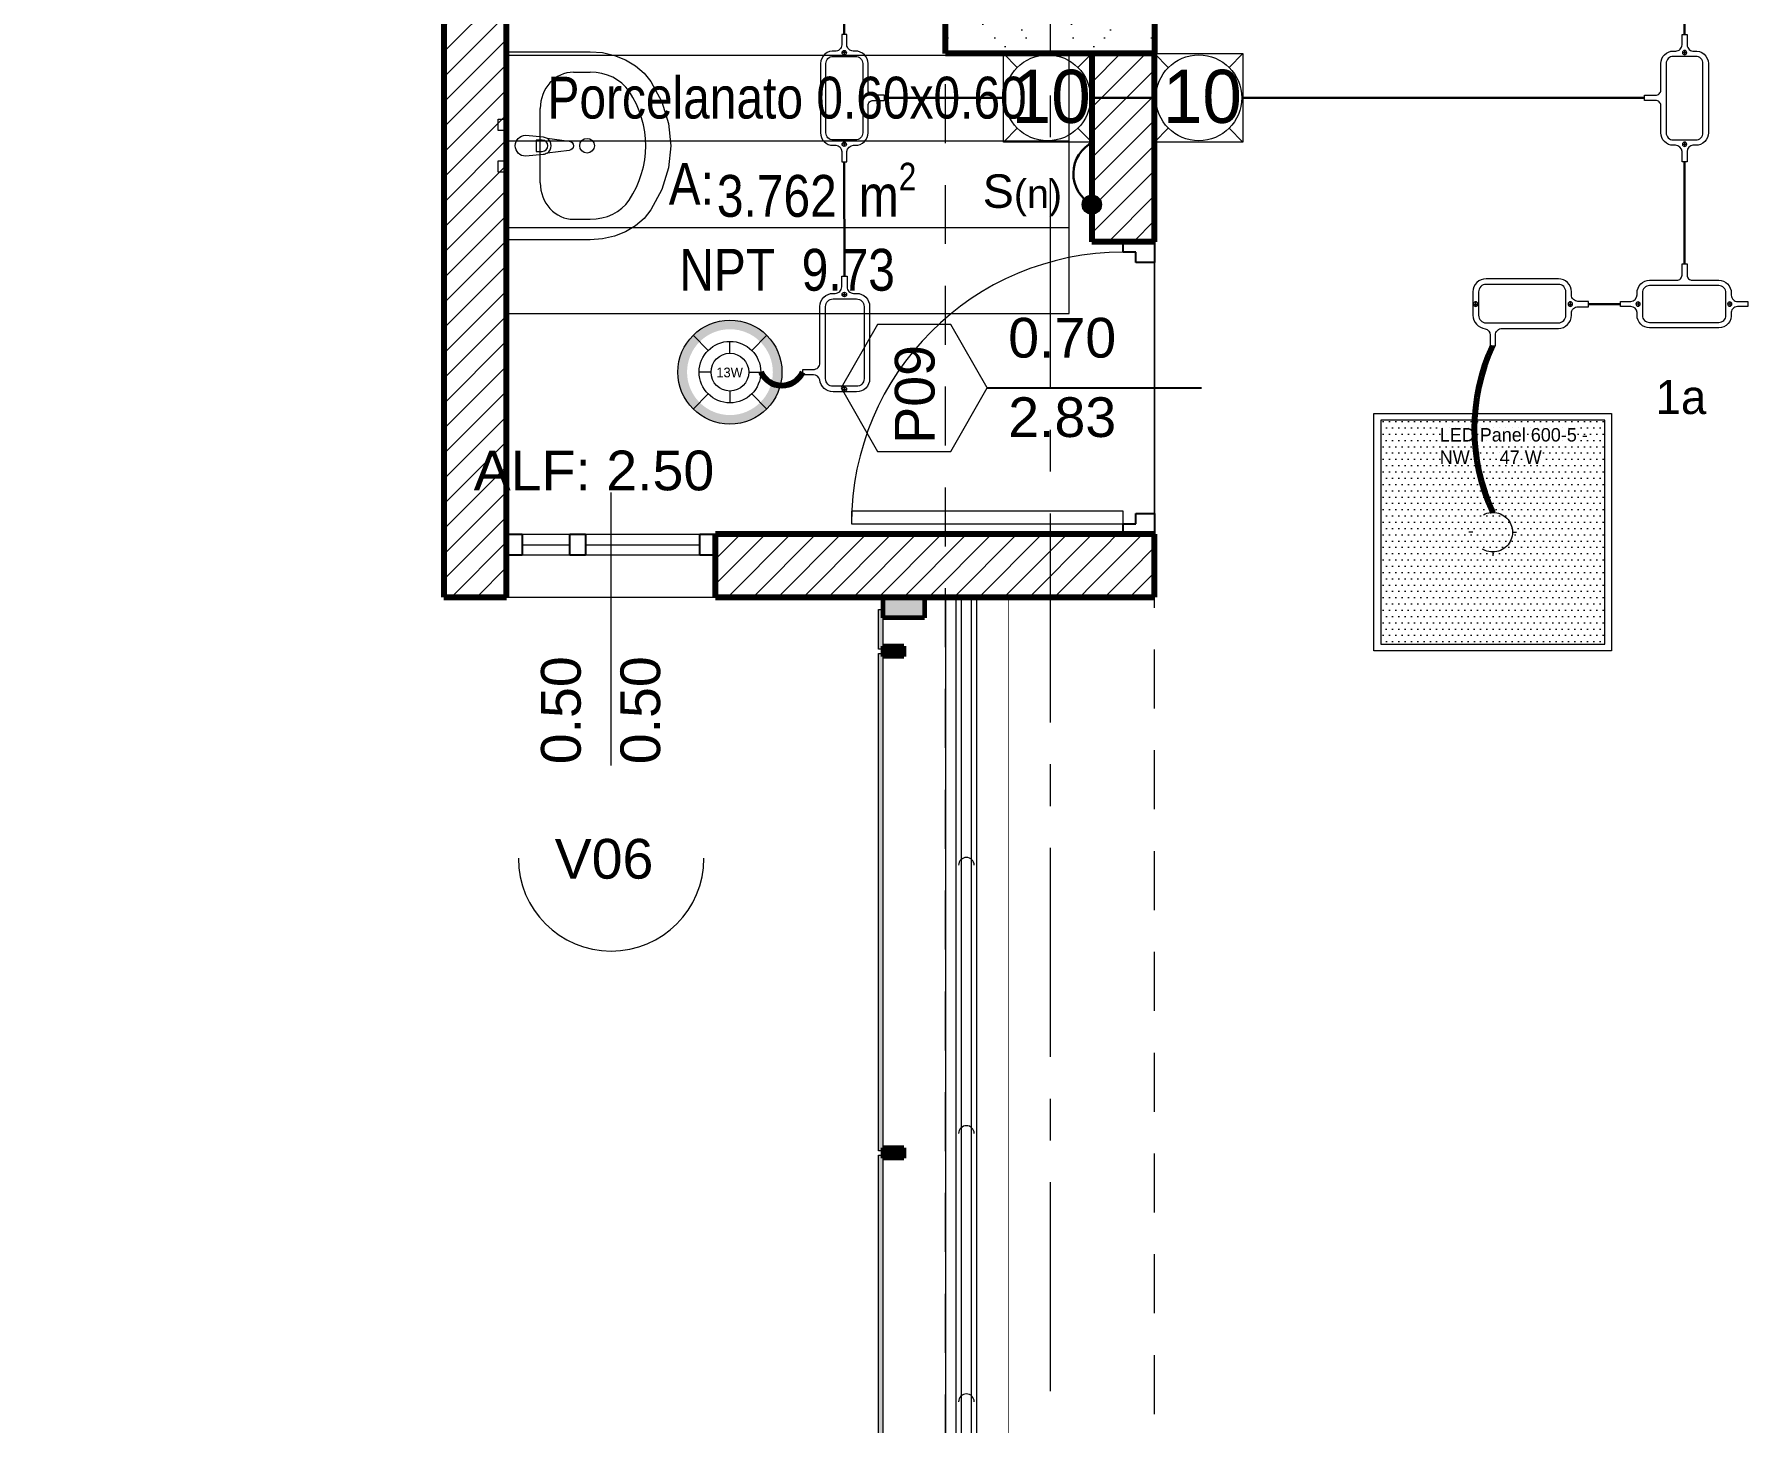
# Model space of a CAD drawing. Header units: inches. Extents: x -38 to 5698, y -33 to 92.
# Drawn here: x 191.89 to 195.989, y 35.725 to 39.046 of the extents above; entities that cross this region are included whole.
import ezdxf
from ezdxf.lldxf.tags import DXFTag

# ---------------------------------------------------------------- set-up
doc = ezdxf.new("R2010")
doc.units = ezdxf.units.IN
doc.header["$MEASUREMENT"] = 0
doc.set_wipeout_variables(frame=1)
for name, pattern in [('CONTINUA', [0]), ('DASHED', [0.75, 0.5, -0.25]), ('Hidden Line', [0.195611, 0.141111, -0.0545]), ('HIDDEN2', [0.1875, 0.125, -0.0625]), ('Punto & Raya', [0.65, 0.5, -0.075, 0, -0.075]), ('Rayas', [0.282222, 0.141111, -0.141111]), ('Wipeout_Contour', [1, 0, -1])]:
    doc.linetypes.add(name, pattern=pattern)
for name, color, linetype, lineweight in [('00 IE CKTO TOMAS', 111, 'Rayas', 18), ('00_IE_Luminarias', 6, 'Continuous', 30), ('01 IE LUM LED AD DN570C', 1, 'Continuous', 13), ('ALUMBRADO_CONDUIT', 30, 'CONDUIT1', 30), ('ALUMBRADO_PVC', 6, 'PVC1', 30), ('Bancas', 1, 'Continuous', 13), ('Cable Alumbrado', 150, 'Continuous', 30), ('CABLEADO EXT.', 3, 'PVCSUBT', 30), ('Luminarias', 5, 'Continuous', 20), ('Simb_Alumbrado', 140, 'CONTINUA', 30)]:
    doc.layers.add(name, color=color, linetype=linetype, lineweight=lineweight)
for name, color, linetype in [('02 _ ARQ _ ALB _ Ejes Generales', 7, 'Continuous'), ('02 _ ARQ _ ZON _ Espacio.3D', 7, 'Continuous'), ('08 _ STR _ EXT _ 06 Columnas', 7, 'Continuous'), ('08 _ STR _ EXT _ 07 Losa Aligerada', 7, 'Continuous'), ('08 _ STR _ EXT _ 09 Vigas', 7, 'Continuous'), ('Acabado - Muros', 7, 'Continuous'), ('Estructura - 04 MURO', 7, 'Continuous'), ('Interior - Escaleras & Barandillas', 7, 'Continuous'), ('Interior - Sanitarios', 7, 'Continuous')]:
    doc.layers.add(name, color=color, linetype=linetype)
doc.styles.add('Annotative', font='arial.ttf')
doc.styles.add('Estilo_Generado_4', font='swisse.ttf')
doc.styles.add('Estilo_Generado_9', font='ARIALN.TTF')
doc.styles.add('{18b73a54-fa43-428c-adcb-c1c7bbdf2c84}', font='Simplex.shx')
tags = doc.linetypes.add('CONDUIT', pattern='A,1.5,-0.210535,["con",{18b73a54-fa43-428c-adcb-c1c7bbdf2c84},S=0.2,R=0,X=0,Y=-0.065594],-0.702384', length=2.412919).pattern_tags.tags
tags[6] = DXFTag(74, 10)
tags = doc.linetypes.add('CONDUIT1', pattern='A,1,-0.19772,["con",{18b73a54-fa43-428c-adcb-c1c7bbdf2c84},S=0.2,R=0,X=0,Y=-0.065594],-0.593642', length=1.791362).pattern_tags.tags
tags[6] = DXFTag(74, 10)
tags = doc.linetypes.add('PVC1', pattern='A,1,-0.19772,["PVC",{18b73a54-fa43-428c-adcb-c1c7bbdf2c84},S=0.13,R=0,X=0,Y=-0.061851],-0.507647', length=1.705367).pattern_tags.tags
tags[6] = DXFTag(74, 10)
tags = doc.linetypes.add('PVCSUBT', pattern='A,0.6,-0.3,0.6,-0.075691,["PVC",Standard,S=0.2,R=0,X=0,Y=-0.093724],-0.621005', length=2.196696).pattern_tags.tags
tags[10] = DXFTag(74, 10)
pattern_1 = [(45, (185.000023, 3e-09), (-0.03005204, 0.03005204), [])]

# ---------------------------------------------------------------- blocks, each defined once
blk = doc.blocks.new('LUM DN570C')
at = {"layer": '01 IE LUM LED AD DN570C'}
h = blk.add_hatch(color=256, dxfattribs=at)
edge = h.paths.add_edge_path()
edge.add_arc((0, 0), 0.1344, 0, 360)
edge = h.paths.add_edge_path(flags=17)
edge.add_arc((0, 0), 0.1108, 0, 360)
for p, q in [((-0.0561, 0.0563), (-0.0949, 0.0952)), ((0.0561, 0.0563), (0.0949, 0.0952)), ((-0.0561, -0.0563), (-0.0949, -0.0952)), ((0.0561, -0.0563), (0.0949, -0.0952))]:
    blk.add_line(p, q, dxfattribs=at)
at = {"layer": '01 IE LUM LED AD DN570C', "ltscale": 0.4}
for p, q in [((0, 0.0487), (0, 0.0795)), ((-0.0487, 0), (-0.0795, 0)), ((0.0487, 0), (0.0795, 0)), ((0, -0.0487), (0, -0.0795))]:
    blk.add_line(p, q, dxfattribs=at)
at = {"layer": '01 IE LUM LED AD DN570C'}
for radius in [0.1344, 0.0795]:
    blk.add_circle((0, 0), radius, dxfattribs=at)
at = {"layer": '01 IE LUM LED AD DN570C', "ltscale": 0.4}
blk.add_circle((0, 0), 0.0487, dxfattribs=at)
at = {"color": 1, "linetype": 'ByBlock', "lineweight": 80, "insert": (-0.0353, 0.0117), "char_height": 0.025, "width": 0.622217, "attachment_point": 1}
blk.add_mtext('13W ', dxfattribs=at)
blk = doc.blocks.new('*U270')
at = {"layer": 'Luminarias', "linetype": 'DASHED', "lineweight": 0, "ltscale": 0.05}
blk.add_lwpolyline([(0, -0.0045), (0, 0.0045)], dxfattribs=at)
blk = doc.blocks.new('*U271')
at = {"color": 0, "linetype": 'ByBlock', "lineweight": -2, "transparency": 16777216}
blk.add_blockref('*U270', (0, 0.05), dxfattribs=at)
for p, rotation in [((-0.05, 0), 90), ((0.05, 0), 269.9999999999999), ((0, -0.05), 180)]:
    blk.add_blockref('*U270', p, dxfattribs=dict(at, rotation=rotation))
blk = doc.blocks.new('PANEL LED 50W')
at = {"layer": 'Luminarias'}
h = blk.add_hatch(dxfattribs=at)
h.set_pattern_fill('DOTS', color=4, scale=0.009097)
h.set_pattern_definition([(0, (0, -2e-14), (0.0072206, 0.01444116), [0, -0.01444116])])
h.paths.add_polyline_path([(-0.2574, -0.2574), (0.2574, -0.2574), (0.2574, 0.2574), (-0.2574, 0.2574)])
h.paths.add_polyline_path([(-0.1296, 0.0974), (0.1849, 0.0974), (0.1849, 0.2469), (-0.1296, 0.2469)], flags=24)
at = {"layer": 'Luminarias', "color": 4, "lineweight": 0}
for points in [[(-0.2729, 0.2729), (0.2729, 0.2729), (0.2729, -0.2729), (-0.2729, -0.2729)], [(-0.2574, -0.2574), (0.2574, -0.2574), (0.2574, 0.2574), (-0.2574, 0.2574)]]:
    blk.add_lwpolyline(points, close=True, dxfattribs=at)
at = {"layer": 'Luminarias', "color": 4, "linetype": 'DASHED', "lineweight": 0, "ltscale": 0.01}
blk.add_circle((0, 0), 0.0455, dxfattribs=at)
at = {"color": 4}
blk.add_blockref('*U271', (0, 0), dxfattribs=at)
at = {"layer": 'Luminarias', "color": 4, "insert": (-0.1218, 0.2392), "char_height": 0.030929, "width": 0.382855, "attachment_point": 1}
blk.add_mtext('{\\Ftxt|c0;LED Panel 600-5 - NW      47 W}', dxfattribs=at)
blk = doc.blocks.new('lumin 47')
at = {"layer": 'ALUMBRADO_CONDUIT', "xscale": 1.041283452965173, "yscale": 1.041283452965173, "zscale": 1.041283452965173}
blk.add_blockref('PANEL LED 50W', (-76.251, 24.2433), dxfattribs=at)
blk = doc.blocks.new('CAJA OVAL TIPO L')
at = {"layer": 'Simb_Alumbrado', "lineweight": 13}
blk.add_lwpolyline([(-0.0491, -0.079), (-0.0491, -0.0343, -0.380413), (-0.0258, -0.0088), (-0.0258, -0.0088, 0.341426), (-0.0164, 0.0033), (-0.0164, 0.0236), (-0.0063, 0.0236), (-0.0063, 0.0033, 0.414214), (0.0063, -0.0092), (0.1138, -0.0092, -0.414214), (0.1388, -0.0343), (0.1388, -0.0382, 0.414214), (0.1513, -0.0508), (0.1716, -0.0508), (0.1716, -0.0609), (0.1513, -0.0609, 0.414214), (0.1388, -0.0734), (0.1388, -0.079, -0.414214), (0.1138, -0.104), (-0.0241, -0.104, -0.414214), (-0.0491, -0.079, 0.414214)], format="xyb", dxfattribs=at)
blk.add_lwpolyline([(-0.0241, -0.0199), (0.1138, -0.0199, -0.414214), (0.1282, -0.0343), (0.1282, -0.079, -0.414214), (0.1138, -0.0934), (-0.0241, -0.0934, -0.414214), (-0.0384, -0.079), (-0.0384, -0.0343, -0.414214)], format="xyb", close=True, dxfattribs=at)
for points in [[(-0.0483, -0.0558), (-0.0395, -0.0558)], [(-0.0439, -0.0514), (-0.0439, -0.0602)], [(0.1323, -0.0558), (0.1411, -0.0558)], [(0.1367, -0.0514), (0.1367, -0.0602)]]:
    blk.add_lwpolyline(points, dxfattribs=at)
for centre in [(-0.0439, -0.0558), (0.1367, -0.0558)]:
    blk.add_circle(centre, 0.00438, dxfattribs=at)
blk = doc.blocks.new('ii3t')
at = {"layer": 'Simb_Alumbrado', "lineweight": 5}
h = blk.add_hatch(color=3, dxfattribs=at)
edge = h.paths.add_edge_path()
edge.add_arc((0, 0), 0.0164, 0, 360)
blk.add_circle((0, 0), 0.0164, dxfattribs=at)
blk = doc.blocks.new('100x100x80 adosado')
at = {"layer": 'Simb_Alumbrado', "lineweight": 13}
blk.add_lwpolyline([(-0.0768, 0.0788), (0.0194, 0.0788), (0.0194, -0.0174), (-0.0768, -0.0174)], close=True, dxfattribs=at)
at = {"layer": 'Simb_Alumbrado', "lineweight": 9}
for points in [[(-0.0768, 0.0788), (-0.0618, 0.0638)], [(0.0043, 0.0638), (0.0194, 0.0788)], [(-0.0768, -0.0174), (-0.0618, -0.0023)], [(0.0043, -0.0023), (0.0194, -0.0174)]]:
    blk.add_lwpolyline(points, dxfattribs=at)
blk.add_circle((-0.0287, 0.0307), 0.0467, dxfattribs=at)
at = {"layer": 'Simb_Alumbrado', "lineweight": 9, "insert": (-0.0677, 0.0612), "char_height": 0.05773, "attachment_point": 1}
blk.add_mtext_dynamic_manual_height_columns('10', width=0.119989, gutter_width=12.5, heights=[0], dxfattribs=at)
blk = doc.blocks.new('oval t')
at = {"layer": 'Simb_Alumbrado', "lineweight": 13}
blk.add_lwpolyline([(0.0141, 0.0102, -0.414214), (0.0041, 0.0202), (0.0041, 0.0416), (-0.0056, 0.0416), (-0.0056, 0.0202, -0.414214), (-0.0156, 0.0102), (-0.0659, 0.0102, 0.414214), (-0.0899, -0.0138), (-0.0899, -0.0183, -0.414214), (-0.1019, -0.0303), (-0.1213, -0.0303), (-0.1213, -0.04), (-0.1016, -0.04, -0.451917), (-0.0897, -0.0535, 0.451917), (-0.0659, -0.0805), (0.0659, -0.0805, 0.414214), (0.0899, -0.0566), (0.0899, -0.0512, -0.398753), (0.1019, -0.0401), (0.1213, -0.0401), (0.1213, -0.0304), (0.1019, -0.0304, -0.368669), (0.0899, -0.0176), (0.0899, -0.0138, 0.414214), (0.0659, 0.0102), (0.0141, 0.0102)], format="xyb", dxfattribs=at)
blk.add_lwpolyline([(-0.0659, 0), (0.0659, 0, -0.414214), (0.0797, -0.0138), (0.0797, -0.0566, -0.414214), (0.0659, -0.0703), (-0.0659, -0.0703, -0.414214), (-0.0797, -0.0566), (-0.0797, -0.0138, -0.414214)], format="xyb", close=True, dxfattribs=at)
for points in [[(-0.0869, -0.031), (-0.0869, -0.0394)], [(0.0879, -0.031), (0.0879, -0.0394)], [(-0.0911, -0.0352), (-0.0828, -0.0352)], [(0.0837, -0.0352), (0.0921, -0.0352)]]:
    blk.add_lwpolyline(points, dxfattribs=at)
for centre in [(-0.0869, -0.0352), (0.0879, -0.0352)]:
    blk.add_circle(centre, 0.00419, dxfattribs=at)

msp = doc.modelspace()

# ---------------------------------------------------------------- hatches: boundary and pattern name
at = {"layer": 'Acabado - Muros', "linetype": 'Continuous', "lineweight": 0}
for points in [[(194.02, 37.65), (194.02, 37.7), (193.92, 37.7), (193.92, 37.65)], [(193.97, 37.5825), (193.92, 37.5825), (193.92, 37.5575), (193.97, 37.5575)], [(193.97, 36.3825), (193.92, 36.3825), (193.92, 36.3575), (193.97, 36.3575)]]:
    msp.add_hatch(color=254, dxfattribs=at).paths.add_polyline_path(points)
at = {"layer": 'Acabado - Muros', "linetype": 'Continuous', "lineweight": 9}
for points in [[(193.91, 37.67), (193.91, 37.575), (193.92, 37.575), (193.92, 37.67)], [(193.91, 37.565), (193.91, 36.375), (193.92, 36.375), (193.92, 37.565)], [(193.91, 36.365), (193.91, 35.175), (193.92, 35.175), (193.92, 36.365)]]:
    msp.add_hatch(color=250, dxfattribs=at).paths.add_polyline_path(points)

# ---------------------------------------------------------------- linework, layer by layer
at = {"layer": '02 _ ARQ _ ZON _ Espacio.3D', "color": 252, "linetype": 'Continuous', "lineweight": 13}
for p, q in [((193.0159, 38.996), (193.0159, 38.3783)), ((193.0159, 38.996), (194.3662, 38.996)), ((194.3662, 38.3783), (194.3662, 38.996)), ((194.3662, 38.7901), (193.0159, 38.7901)), ((193.0159, 38.5842), (194.3662, 38.5842)), ((193.0159, 38.3783), (194.3662, 38.3783))]:
    msp.add_line(p, q, dxfattribs=at)
at = {"layer": '02 _ ARQ _ ZON _ Espacio.3D', "color": 9, "linetype": 'Continuous', "lineweight": 5, "flags": 128}
msp.add_lwpolyline([(194.57, 37.85), (194.57, 38.55), (194.42, 38.55), (194.42, 39), (194.07, 39), (194.07, 40.95), (193.02, 40.95), (193.02, 37.85)], close=True, dxfattribs=at)
at = {"layer": '02 _ ARQ _ ZON _ Espacio.3D', "color": 254, "linetype": 'Continuous', "lineweight": 0, "flags": 128}
msp.add_lwpolyline([(201.07, 31.0002), (205.02, 31), (205.02, 39), (201.0699, 39), (201.0698, 39.7505), (196.27, 39.7505), (196.2701, 39.4), (194.57, 39.4), (194.57, 37.7), (194.22, 37.7), (194.22, 33.75), (193.32, 33.75), (193.32, 29.75), (194.07, 29.75), (194.07, 30.7), (194.57, 30.7), (194.57, 30.2), (195.07, 30.2), (195.07, 29.75), (201.07, 29.75)], close=True, dxfattribs=at)
at = {"layer": '08 _ STR _ EXT _ 07 Losa Aligerada', "color": 254, "linetype": 'Rayas', "lineweight": 18, "flags": 128}
msp.add_lwpolyline([(193.22, 11.97, 1.049431), (198.7936, 6.3), (209.6002, 6.3), (209.6002, 6.2005), (214.7981, 6.2005), (214.7981, 7.2), (222.07, 7.2), (222.07, 5.6637), (223.2699, 5.6637), (223.2699, 4.2), (228.3699, 4.2), (228.3699, 5.6637), (229.57, 5.6637), (229.57, 7.2), (236.57, 7.2), (236.57, 14.9999), (236.57, 15.1499), (236.5699, 15.1499), (236.5699, 15.7999), (236.57, 15.7999), (236.57, 20.35), (231.67, 20.35), (231.67, 22.35), (231.67, 22.6), (231.67, 24.5), (231.67, 24.75), (231.67, 26.75), (236.57, 26.75), (236.57, 39.9), (228.67, 39.9), (223.5529, 39.9), (223.5529, 40.9), (218.9324, 40.9), (218.9324, 39.9), (208.37, 39.9), (208.37, 41.4352), (207.42, 41.4352), (207.42, 42.9), (202.22, 42.9), (202.22, 41.4352), (201.2699, 41.4352), (201.2699, 39.9), (196.27, 39.9), (196.27, 41.1), (192.87, 41.1), (192.87, 37.7), (194.07, 37.7), (194.07, 33.9), (193.17, 33.9), (193.17, 21.2663), (193.22, 21.2663)], format="xyb", close=True, dxfattribs=at)
at = {"layer": '08 _ STR _ EXT _ 07 Losa Aligerada', "color": 254, "linetype": 'Continuous', "lineweight": 18, "flags": 128}
msp.add_lwpolyline([(221.5593, 39.9), (208.37, 39.9), (208.37, 42.6544), (207.42, 42.6544), (207.42, 42.9), (202.22, 42.9), (202.22, 42.6544), (201.2699, 42.6544), (201.2699, 39.9), (196.1201, 39.9), (196.1201, 40.95), (193.02, 40.95), (193.02, 37.7), (194.1638, 37.7), (194.1638, 33.9), (193.17, 33.9), (193.17, 6.3), (212.7179, 6.3), (212.7179, 6.2005), (217.425, 6.2005)], dxfattribs=at)
at = {"layer": 'Acabado - Muros', "color": 7, "linetype": 'Continuous', "lineweight": 60}
for p, q in [((194.02, 37.7), (193.92, 37.7)), ((193.92, 37.7), (193.92, 37.65)), ((194.02, 37.7), (194.02, 37.65)), ((194.02, 37.65), (193.92, 37.65)), ((193.92, 37.5825), (193.92, 37.5575)), ((193.97, 37.5825), (193.92, 37.5825)), ((193.97, 37.5575), (193.92, 37.5575)), ((193.97, 37.5825), (193.97, 37.5575)), ((193.92, 36.3825), (193.92, 36.3575)), ((193.97, 36.3825), (193.92, 36.3825)), ((193.97, 36.3825), (193.97, 36.3575)), ((193.97, 36.3575), (193.92, 36.3575))]:
    msp.add_line(p, q, dxfattribs=at)
at = {"layer": 'Acabado - Muros', "color": 7, "linetype": 'Continuous', "lineweight": 13, "flags": 128}
for points in [[(193.91, 37.67), (193.92, 37.67), (193.92, 37.575), (193.91, 37.575)], [(193.91, 37.565), (193.92, 37.565), (193.92, 36.375), (193.91, 36.375)], [(193.91, 36.365), (193.92, 36.365), (193.92, 35.175), (193.91, 35.175)]]:
    msp.add_lwpolyline(points, close=True, dxfattribs=at)
at = {"layer": 'ALUMBRADO_CONDUIT', "color": 30, "lineweight": 30, "ltscale": 0.4, "true_color": 0xf26722}
for p, q in [((195.8381, 39.3217), (195.8381, 39.0453)), ((193.8279, 39.2427), (193.8279, 39.0453)), ((194.2083, 38.8942), (193.9242, 38.8942)), ((194.7817, 38.8942), (195.7418, 38.8942, 0)), ((193.8279, 38.7411), (193.828, 38.4674)), ((195.8381, 38.7411), (195.8381, 38.4971)), ((195.6086, 38.4008), (195.685, 38.4008))]:
    msp.add_line(p, q, dxfattribs=at)
at = {"layer": 'CABLEADO EXT.', "color": 3, "lineweight": 80}
for centre, radius, start, end in [((195.8115, 38.1026), 0.4764, 155.3702, 204.8494), ((193.6782, 38.2618), 0.0556, 205.4571, 334.5429)]:
    msp.add_arc(centre, radius, start, end, dxfattribs=at)
at = {"layer": 'Estructura - 04 MURO', "color": 165, "linetype": 'Continuous', "lineweight": 25}
for p, q in [((194.525, 38.525), (194.495, 38.525)), ((194.525, 38.5), (194.525, 38.525)), ((194.57, 38.5), (194.525, 38.5)), ((194.525, 37.875), (194.525, 37.9)), ((194.525, 37.9), (194.57, 37.9)), ((193.0575, 37.85), (193.0575, 37.8)), ((193.1713, 37.8), (193.1713, 37.85)), ((193.1713, 37.85), (193.2088, 37.85)), ((193.2088, 37.85), (193.2088, 37.8)), ((193.4825, 37.8), (193.4825, 37.85)), ((194.495, 37.875), (194.525, 37.875)), ((193.2088, 37.8), (193.1713, 37.8))]:
    msp.add_line(p, q, dxfattribs=at)
at = {"layer": 'Estructura - 04 MURO', "color": 152, "linetype": 'Continuous', "lineweight": 25}
msp.add_line((194.17, 38.2), (194.6825, 38.2), dxfattribs=at)
at = {"layer": 'Estructura - 04 MURO', "color": 165, "linetype": 'Continuous', "lineweight": 15}
for p, q in [((193.27, 37.2969), (193.27, 37.95)), ((194.495, 37.905), (193.845, 37.905)), ((193.845, 37.905), (193.845, 37.875)), ((194.495, 37.875), (194.495, 37.905)), ((193.845, 37.875), (194.495, 37.875)), ((193.0575, 37.825), (193.1713, 37.825)), ((193.1713, 37.8), (193.0575, 37.8)), ((193.2088, 37.825), (193.4825, 37.825)), ((193.4825, 37.8), (193.2088, 37.8))]:
    msp.add_line(p, q, dxfattribs=at)
at = {"layer": 'Estructura - 04 MURO', "color": 251, "linetype": 'Continuous', "lineweight": 13, "flags": 128}
msp.add_lwpolyline([(193.82, 38.2), (193.9075, 38.0484), (194.0825, 38.0484), (194.17, 38.2), (194.0825, 38.3515), (193.9075, 38.3515)], close=True, dxfattribs=at)
at = {"layer": 'Estructura - 04 MURO', "color": 7, "linetype": 'Continuous', "lineweight": 13, "flags": 128}
msp.add_lwpolyline([(194.22, 33.75), (194.22, 37.7)], dxfattribs=at)
at = {"layer": 'Estructura - 04 MURO', "color": 251, "linetype": 'Continuous', "lineweight": 13, "flags": 128}
msp.add_lwpolyline([(193.0481, 37.075, 1), (193.492, 37.075, 1)], format="xyb", dxfattribs=at)
at = {"layer": 'Estructura - 04 MURO', "color": 175, "linetype": 'Continuous', "lineweight": 15}
msp.add_arc((194.495, 37.875), 0.65, 90, 180, dxfattribs=at)
at = {"layer": 'Interior - Sanitarios', "color": 205, "linetype": 'Continuous', "lineweight": 13}
for p, q in [((193.1799, 38.9554), (193.2199, 38.9554)), ((193.1006, 38.6905), (193.1006, 38.8685)), ((193.1053, 38.7931), (193.0905, 38.7931)), ((193.0905, 38.7931), (193.0905, 38.7659)), ((193.0905, 38.7659), (193.1053, 38.7659)), ((193.1799, 38.6036), (193.2199, 38.6036))]:
    msp.add_line(p, q, dxfattribs=at)
at = {"layer": 'Interior - Sanitarios', "color": 205, "linetype": 'Continuous', "lineweight": 13, "flags": 128}
msp.add_lwpolyline([(193.0656, 38.8045), (193.1075, 38.8005, -0.12102), (193.117, 38.7972), (193.17, 38.7906, -0.882566), (193.17, 38.7684), (193.117, 38.7618, -0.12102), (193.1075, 38.7585), (193.0656, 38.7545, -1)], format="xyb", close=True, dxfattribs=at)
at = {"layer": 'Interior - Sanitarios', "color": 205, "linetype": 'Continuous', "lineweight": 13}
msp.add_circle((193.2124, 38.7795), 0.0175, dxfattribs=at)
at = {"layer": 'Interior - Sanitarios', "color": 175, "linetype": 'Continuous', "lineweight": 13}
for centre, radius, start, end in [((193.1053, 38.7795), 0.0136, 270, 90), ((193.1056, 38.7795), 0.0211, 302.771, 57.229)]:
    msp.add_arc(centre, radius, start, end, dxfattribs=at)
at = {"layer": 'Interior - Sanitarios', "color": 205, "linetype": 'Continuous', "lineweight": 13}
for centre, major_axis, ratio, start_param, end_param in [((193.1799, 38.8684), (0, 0.087), 0.9125, 0, 1.570796), ((193.2199, 38.8685), (0.1057, 0), 0.821452, 0.496975, 1.570796), ((193.02, 38.7795), (0.3331, 0), 0.821452, 5.78621, 6.78016), ((193.1799, 38.6906), (0, 0.087), 0.9125, 1.570796, 3.141593), ((193.2199, 38.6904), (0.1057, 0), 0.821452, 4.712389, 5.78621)]:
    msp.add_ellipse(centre, major_axis=major_axis, ratio=ratio, start_param=start_param, end_param=end_param, dxfattribs=at)

# ---------------------------------------------------------------- block references
msp.add_blockref('lumin 47', (271.6301, 13.6118))
at = {"layer": '01 IE LUM LED AD DN570C', "color": 1, "lineweight": 5, "xscale": 0.9263905751172247, "yscale": 0.9263905751172247, "zscale": 0.9263905751172247}
msp.add_blockref('LUM DN570C', (193.5543, 38.2379), dxfattribs=at)
at = {"layer": 'ALUMBRADO_CONDUIT', "linetype": 'CONDUIT', "lineweight": 30, "yscale": 1.253906979044094, "zscale": 1.253906979044094}
for p, xscale, rotation in [((193.758, 38.2522), 1.253906979044094, 90), ((195.3934, 38.3308), -1.253906979044094, 180)]:
    msp.add_blockref('CAJA OVAL TIPO L', p, dxfattribs=dict(at, xscale=xscale, rotation=rotation))
at = {"layer": 'Bancas', "color": 252, "true_color": 0x939598, "yscale": 1.253906979044094, "zscale": 1.253906979044094}
for p, xscale, rotation in [((193.872, 38.8932), 1.253906979044094, 270), ((195.794, 38.8932, 0), -1.253906979044094, 90)]:
    msp.add_blockref('oval t', p, dxfattribs=dict(at, xscale=xscale, rotation=rotation))
at = {"layer": 'Bancas', "color": 252, "true_color": 0x939598, "xscale": -1.253906979044094, "yscale": 1.253906979044094, "zscale": 1.253906979044094}
msp.add_blockref('oval t', (195.8371, 38.4449), dxfattribs=at)

# ---------------------------------------------------------------- texts
at = {"layer": '00 IE CKTO TOMAS', "insert": (194.159, 38.6106), "char_height": 0.08, "width": 0.768045, "attachment_point": 7, "style": 'Annotative'}
msp.add_mtext('S{\\H0.84375x;(n)}', dxfattribs=at)
at = {"layer": '00_IE_Luminarias', "color": 6, "linetype": 'HIDDEN2'}
msp.add_text('1a', height=0.08174, dxfattribs=at).set_placement((195.7686, 38.1377))
at = {"layer": '02 _ ARQ _ ZON _ Espacio.3D', "color": 252, "lineweight": 25, "char_height": 0.1, "attachment_point": 2, "style": 'Estilo_Generado_9'}
for s, insert in [('\\A1;{\\pqc;\\pt0;\\fArial Narrow|b0|i0|c0|p34;Porcelanato 0.60x0.60}', (193.691, 38.9445)), ('\\A1;{\\pqc;\\pt0;\\fArial Narrow|b0|i0|c0|p34;A: }', (193.4619, 38.7382)), ('\\A1;{\\pqc;\\pt0,0.3;\\fArial Narrow|b0|i0|c0|p34;3.762\\fArial Narrow|b0|i0|c0|p34;\\A1{\\H.66x;\\S^  ;}\\fArial Narrow|b0|i0|c0|p34; m\\fArial Narrow|b0|i0|c0|p34;\\A1{\\H.66x;\\S2^  ;}}', (193.7616, 38.7387)), ('\\A1;{\\pqc;\\pt0;\\fArial Narrow|b0|i0|c0|p34;NPT  9.73}', (193.691, 38.5328))]:
    msp.add_mtext(s, dxfattribs=dict(at, insert=insert))
at = {"layer": 'Estructura - 04 MURO', "color": 251, "lineweight": 25, "char_height": 0.095, "attachment_point": 7, "style": 'Estilo_Generado_4'}
for s, insert in [('\\A1;{\\pql;\\pt0;\\fSwis721 Ex BT|b0|i0|c0|p34;0.70\\fSwis721 Ex BT|b0|i0|c0|p34;\\A1{\\H.66x;\\S^  ;}\\fSwis721 Ex BT|b0|i0|c0|p34;\\fSwis721 Ex BT|b0|i0|c0|p34;}', (194.22, 38.245)), ('\\A1;{\\pql;\\pt0;\\fSwis721 Ex BT|b0|i0|c0|p34;2.83\\fSwis721 Ex BT|b0|i0|c0|p34;\\A1{\\H.66x;\\S^  ;}\\fSwis721 Ex BT|b0|i0|c0|p34;\\fSwis721 Ex BT|b0|i0|c0|p34;}', (194.22, 38.055))]:
    msp.add_mtext(s, dxfattribs=dict(at, insert=insert))
for s, insert, rotation in [('\\A1;{\\pql;\\pt0;\\fSwis721 Ex BT|b0|i0|c0|p34;P09\\fSwis721 Ex BT|b0|i0|c0|p34;\\fSwis721 Ex BT|b0|i0|c0|p34;\\fSwis721 Ex BT|b0|i0|c0|p34;}', (194.0451, 38.0666), 90), ('\\A1;{\\pql;\\pt0;\\fSwis721 Ex BT|b0|i0|c0|p34;0.50\\fSwis721 Ex BT|b0|i0|c0|p34;\\A1{\\H.66x;\\S^  ;}\\fSwis721 Ex BT|b0|i0|c0|p34;\\fSwis721 Ex BT|b0|i0|c0|p34;}', (193.225, 37.3), 90), ('\\A1;{\\pql;\\pt0;\\fSwis721 Ex BT|b0|i0|c0|p34;0.50\\fSwis721 Ex BT|b0|i0|c0|p34;\\A1{\\H.66x;\\S^  ;}\\fSwis721 Ex BT|b0|i0|c0|p34;\\fSwis721 Ex BT|b0|i0|c0|p34;}', (193.415, 37.3), 90), ('\\A1;{\\pql;\\pt0;\\fSwis721 Ex BT|b0|i0|c0|p34;V06\\fSwis721 Ex BT|b0|i0|c0|p34;\\fSwis721 Ex BT|b0|i0|c0|p34;\\fSwis721 Ex BT|b0|i0|c0|p34;}', (193.135, 37.025), 360)]:
    msp.add_mtext(s, dxfattribs=dict(at, insert=insert, rotation=rotation))

# ---------------------------------------------------------------- next in the draw order: wipeouts: each hides what was drawn before it
at = {"color": 254, "linetype": 'Wipeout_Contour', "lineweight": 0, "ltscale": 6472.311144}
msp.add_wipeout([(194.42, 38.55), (194.57, 38.55), (194.57, 39), (194.42, 39)], dxfattribs=at).dxf.layer = 'Estructura - 04 MURO'
at = {"color": 254, "linetype": 'Wipeout_Contour', "lineweight": 0, "ltscale": 4849.07539}
msp.add_wipeout([(193.02, 37.85), (192.87, 37.7), (193.02, 37.7)], dxfattribs=at).dxf.layer = 'Estructura - 04 MURO'
at = {"color": 254, "linetype": 'Wipeout_Contour', "lineweight": 0, "ltscale": 4854.573789}
msp.add_wipeout([(194.42, 37.85), (194.42, 37.7), (194.57, 37.7)], dxfattribs=at).dxf.layer = 'Estructura - 04 MURO'
at = {"color": 254, "linetype": 'Wipeout_Contour', "lineweight": 0, "ltscale": 6470.641547}
msp.add_wipeout([(194.22, 33.9), (194.22, 37.7), (194.07, 37.7), (194.07, 33.9)], dxfattribs=at).dxf.layer = 'Estructura - 04 MURO'

# ---------------------------------------------------------------- next in the draw order: hatches: boundary and pattern name
at = {"layer": '08 _ STR _ EXT _ 06 Columnas', "linetype": 'Continuous', "lineweight": 9}
h = msp.add_hatch(dxfattribs=at)
h.set_pattern_fill('HORMIGÓN_EN_MASA_0002', style=0, pattern_type=2)
h.set_pattern_definition([(0, (185.00002, 3e-09), (0, 0.3897114), [0.024375, -0.200625]), (0, (185.11252, 0.19486), (0, 0.3897114), [0.024375, -0.200625]), (60, (185.00002, 3e-09), (-0.3375, 0.1948557), [0.024375, -0.200625]), (60, (185.22502, 3e-09), (-0.3375, 0.1948557), [0.024375, -0.200625]), (120, (185.0244, 3e-09), (0.3375, 0.1948557), [0.024375, -0.200625]), (120, (185.2494, 3e-09), (0.3375, 0.1948557), [0.024375, -0.200625]), (0, (185.00002, 0.0375), (0, 0.075), [0, -0.075, 0, -0.1125]), (45, (185.03752, 0.0375), (-0.05303301, 0.05303301), [0, -0.05625, 0, -0.09375])])
h.paths.add_polyline_path([(194.07, 39), (194.57, 39), (194.57, 39.4), (194.97, 39.4), (194.97, 39.9), (194.07, 39.9)])
at = {"layer": 'Estructura - 04 MURO', "linetype": 'Continuous', "lineweight": 5}
h = msp.add_hatch(dxfattribs=at)
h.set_pattern_fill('LADRILLO_COMÚN_0002', color=252, style=0, pattern_type=2)
h.set_pattern_definition(pattern_1)
h.paths.add_polyline_path([(194.42, 38.55), (194.57, 38.55), (194.57, 39), (194.42, 39)])
h = msp.add_hatch(dxfattribs=at)
h.set_pattern_fill('LADRILLO_COMÚN_0002', color=252, style=0, pattern_type=2)
h.set_pattern_definition(pattern_1)
h.paths.add_polyline_path([(193.02, 37.85), (192.87, 37.7), (193.02, 37.7)])
h = msp.add_hatch(dxfattribs=at)
h.set_pattern_fill('LADRILLO_COMÚN_0002', color=252, style=0, pattern_type=2)
h.set_pattern_definition(pattern_1)
h.paths.add_polyline_path([(194.42, 37.85), (194.42, 37.7), (194.57, 37.7)])

# ---------------------------------------------------------------- next in the draw order: linework, layer by layer
at = {"layer": '08 _ STR _ EXT _ 06 Columnas', "color": 7, "linetype": 'Continuous', "lineweight": 80, "flags": 128}
msp.add_lwpolyline([(194.07, 39), (194.07, 39.9), (194.97, 39.9), (194.97, 39.4), (194.57, 39.4), (194.57, 39)], close=True, dxfattribs=at)
at = {"layer": 'ALUMBRADO_CONDUIT', "color": 30, "lineweight": 30, "ltscale": 0.4, "true_color": 0xf26722}
msp.add_line((194.42, 38.8942), (194.57, 38.8942), dxfattribs=at)
at = {"layer": 'ALUMBRADO_PVC', "linetype": 'PVC1', "ltscale": 0.4}
msp.add_arc((194.4602, 38.7128), 0.0843, 116.1505, 241.5488, dxfattribs=at)
at = {"layer": 'Estructura - 04 MURO', "color": 7, "linetype": 'Continuous', "lineweight": 80}
msp.add_line((194.57, 38.55), (194.42, 38.55), dxfattribs=at)
at = {"layer": 'Estructura - 04 MURO', "color": 165, "linetype": 'Continuous', "lineweight": 25}
for p, q in [((194.495, 38.525), (194.495, 38.55)), ((194.495, 38.55), (194.57, 38.55)), ((194.57, 38.55), (194.57, 38.5))]:
    msp.add_line(p, q, dxfattribs=at)
at = {"layer": 'Estructura - 04 MURO', "color": 7, "linetype": 'Continuous', "lineweight": 80, "flags": 128}
for points in [[(194.42, 39), (194.42, 38.55)], [(194.57, 38.55), (194.57, 39)]]:
    msp.add_lwpolyline(points, dxfattribs=at)
at = {"layer": 'Estructura - 04 MURO', "color": 7, "linetype": 'Continuous', "lineweight": 13, "flags": 128}
for points in [[(194.07, 37.7), (194.22, 37.7)], [(194.07, 37.7), (194.07, 33.9)]]:
    msp.add_lwpolyline(points, dxfattribs=at)
at = {"layer": 'Interior - Escaleras & Barandillas', "color": 161, "linetype": 'Continuous', "lineweight": 13, "flags": 128}
for points in [[(194.1387, 37.0583, 1), (194.1012, 37.0583, 1)], [(194.1387, 36.4166, 1), (194.1012, 36.4166, 1)], [(194.1387, 35.775, 1), (194.1012, 35.775, 1)]]:
    msp.add_lwpolyline(points, format="xyb", dxfattribs=at)

# ---------------------------------------------------------------- next in the draw order: block references
at = {"layer": 'ALUMBRADO_CONDUIT', "linetype": 'PVC1', "lineweight": 35, "xscale": 2.199856799627834, "yscale": 2.199856799627834, "zscale": 2.199856799627834}
for p in [(194.3774, 38.8265), (194.739, 38.8265)]:
    msp.add_blockref('100x100x80 adosado', p, dxfattribs=at)
at = {"layer": 'Cable Alumbrado', "lineweight": 0, "xscale": 1.404578189384958, "yscale": 1.404578189384958, "zscale": 1.404578189384958}
msp.add_blockref('ii3t', (194.42, 38.6387), dxfattribs=at)

# ---------------------------------------------------------------- next in the draw order: wipeouts: each hides what was drawn before it
at = {"color": 254, "linetype": 'Wipeout_Contour', "lineweight": 0, "ltscale": 6466.176386}
msp.add_wipeout([(193.02, 37.85), (193.02, 40.95), (192.87, 40.95), (192.87, 37.85)], dxfattribs=at).dxf.layer = 'Estructura - 04 MURO'
at = {"color": 254, "linetype": 'Wipeout_Contour', "lineweight": 0, "ltscale": 4853.750869}
msp.add_wipeout([(194.42, 37.85), (194.57, 37.7), (194.57, 37.85)], dxfattribs=at).dxf.layer = 'Estructura - 04 MURO'

# ---------------------------------------------------------------- next in the draw order: hatches: boundary and pattern name
at = {"layer": 'Estructura - 04 MURO', "linetype": 'Continuous', "lineweight": 5}
h = msp.add_hatch(dxfattribs=at)
h.set_pattern_fill('LADRILLO_COMÚN_0002', color=252, style=0, pattern_type=2)
h.set_pattern_definition(pattern_1)
h.paths.add_polyline_path([(193.02, 37.85), (193.02, 40.95), (192.87, 40.95), (192.87, 37.85)])
h = msp.add_hatch(dxfattribs=at)
h.set_pattern_fill('LADRILLO_COMÚN_0002', color=252, style=0, pattern_type=2)
h.set_pattern_definition(pattern_1)
h.paths.add_polyline_path([(194.42, 37.85), (194.57, 37.7), (194.57, 37.85)])

# ---------------------------------------------------------------- next in the draw order: linework, layer by layer
at = {"layer": '08 _ STR _ EXT _ 09 Vigas', "color": 251, "linetype": 'Hidden Line', "lineweight": 13}
msp.add_line((194.57, 30.2), (194.57, 39.4), dxfattribs=at)
at = {"layer": 'Estructura - 04 MURO', "color": 165, "linetype": 'Continuous', "lineweight": 25}
for p, q in [((194.57, 37.9), (194.57, 37.85)), ((194.495, 37.85), (194.495, 37.875)), ((194.57, 37.85), (194.495, 37.85))]:
    msp.add_line(p, q, dxfattribs=at)
at = {"layer": 'Estructura - 04 MURO', "color": 7, "linetype": 'Continuous', "lineweight": 80}
msp.add_line((194.57, 37.85), (194.42, 37.85), dxfattribs=at)
at = {"layer": 'Estructura - 04 MURO', "color": 7, "linetype": 'Continuous', "lineweight": 80, "flags": 128}
msp.add_lwpolyline([(194.57, 37.7), (194.57, 37.85)], dxfattribs=at)
at = {"layer": 'Interior - Sanitarios', "color": 205, "linetype": 'Continuous', "lineweight": 13, "flags": 128}
msp.add_lwpolyline([(193.02, 39.0042), (193.2199, 39.0042), (193.2493, 39.0021), (193.2778, 38.9956), (193.3044, 38.9851), (193.3283, 38.9709), (193.3488, 38.9534), (193.3651, 38.9332), (193.3913, 38.8844), (193.4072, 38.8326), (193.4126, 38.7795), (193.4072, 38.7263), (193.3913, 38.6746), (193.3651, 38.6258), (193.3488, 38.6056), (193.3283, 38.5881), (193.3044, 38.5738), (193.2778, 38.5633), (193.2493, 38.5569), (193.2199, 38.5547), (193.02, 38.5547)], close=True, dxfattribs=at)
for points in [[(193.02, 38.816), (193, 38.816), (193, 38.843), (193.02, 38.843)], [(193.02, 38.716), (193, 38.716), (193, 38.743), (193.02, 38.743)]]:
    msp.add_lwpolyline(points, dxfattribs=at)

# ---------------------------------------------------------------- next in the draw order: texts
at = {"layer": 'Estructura - 04 MURO', "color": 251, "lineweight": 25, "insert": (192.9413, 37.9275), "char_height": 0.095, "attachment_point": 7, "rotation": 360, "style": 'Estilo_Generado_4'}
msp.add_mtext('\\A1;{\\pql;\\pt0;\\fSwis721 Ex BT|b0|i0|c0|p34;ALF: 2.50\\fSwis721 Ex BT|b0|i0|c0|p34;\\A1{\\H.66x;\\S^  ;}\\fSwis721 Ex BT|b0|i0|c0|p34;\\fSwis721 Ex BT|b0|i0|c0|p34;}', dxfattribs=at)

# ---------------------------------------------------------------- next in the draw order: wipeouts: each hides what was drawn before it
at = {"color": 254, "linetype": 'Wipeout_Contour', "lineweight": 0, "ltscale": 4849.952032}
msp.add_wipeout([(192.87, 37.85), (192.87, 37.7), (193.02, 37.85)], dxfattribs=at).dxf.layer = 'Estructura - 04 MURO'
at = {"color": 254, "linetype": 'Wipeout_Contour', "lineweight": 0, "ltscale": 6470.117105}
msp.add_wipeout([(193.52, 37.7), (194.42, 37.7), (194.42, 37.85), (193.52, 37.85)], dxfattribs=at).dxf.layer = 'Estructura - 04 MURO'

# ---------------------------------------------------------------- next in the draw order: hatches: boundary and pattern name
at = {"layer": 'Estructura - 04 MURO', "linetype": 'Continuous', "lineweight": 5}
h = msp.add_hatch(dxfattribs=at)
h.set_pattern_fill('LADRILLO_COMÚN_0002', color=252, style=0, pattern_type=2)
h.set_pattern_definition(pattern_1)
h.paths.add_polyline_path([(192.87, 37.85), (192.87, 37.7), (193.02, 37.85)])
h = msp.add_hatch(dxfattribs=at)
h.set_pattern_fill('LADRILLO_COMÚN_0002', color=252, style=0, pattern_type=2)
h.set_pattern_definition(pattern_1)
h.paths.add_polyline_path([(193.52, 37.7), (194.42, 37.7), (194.42, 37.85), (193.52, 37.85)])

# ---------------------------------------------------------------- next in the draw order: linework, layer by layer
at = {"layer": '02 _ ARQ _ ALB _ Ejes Generales', "color": 251, "linetype": 'Punto & Raya', "lineweight": 13}
msp.add_line((194.32, 45.9), (194.32, 2.05), dxfattribs=at)
at = {"layer": '08 _ STR _ EXT _ 09 Vigas', "color": 251, "linetype": 'Hidden Line', "lineweight": 13}
msp.add_line((194.07, 7.2), (194.07, 39.9), dxfattribs=at)
at = {"layer": 'Estructura - 04 MURO', "color": 165, "linetype": 'Continuous', "lineweight": 15}
for p, q in [((193.02, 37.85), (193.52, 37.85)), ((193.02, 37.7), (193.52, 37.7))]:
    msp.add_line(p, q, dxfattribs=at)
at = {"layer": 'Estructura - 04 MURO', "color": 165, "linetype": 'Continuous', "lineweight": 25}
for p, q in [((193.02, 37.85), (193.0575, 37.85)), ((193.4825, 37.85), (193.52, 37.85)), ((193.0575, 37.8), (193.02, 37.8)), ((193.52, 37.8), (193.4825, 37.8))]:
    msp.add_line(p, q, dxfattribs=at)
at = {"layer": 'Estructura - 04 MURO', "color": 7, "linetype": 'Continuous', "lineweight": 80}
for p, q in [((193.02, 37.7), (193.02, 37.85)), ((193.52, 37.7), (193.52, 37.85))]:
    msp.add_line(p, q, dxfattribs=at)
at = {"layer": 'Estructura - 04 MURO', "color": 7, "linetype": 'Continuous', "lineweight": 80, "flags": 128}
for points in [[(192.87, 41.1), (192.87, 37.7)], [(193.02, 37.85), (193.02, 40.95)], [(194.42, 37.85), (193.52, 37.85)], [(192.87, 37.7), (193.02, 37.7)], [(193.52, 37.7), (194.57, 37.7)]]:
    msp.add_lwpolyline(points, dxfattribs=at)
at = {"layer": 'Interior - Escaleras & Barandillas', "color": 161, "linetype": 'Continuous', "lineweight": 13}
for p, q in [((194.095, 37.7), (194.095, 33.85)), ((194.145, 37.7), (194.095, 37.7)), ((194.1075, 37.7), (194.1075, 33.8625)), ((194.1325, 33.8375), (194.1325, 37.7)), ((194.145, 33.825), (194.145, 37.7))]:
    msp.add_line(p, q, dxfattribs=at)

doc.saveas('drawing.dxf')
